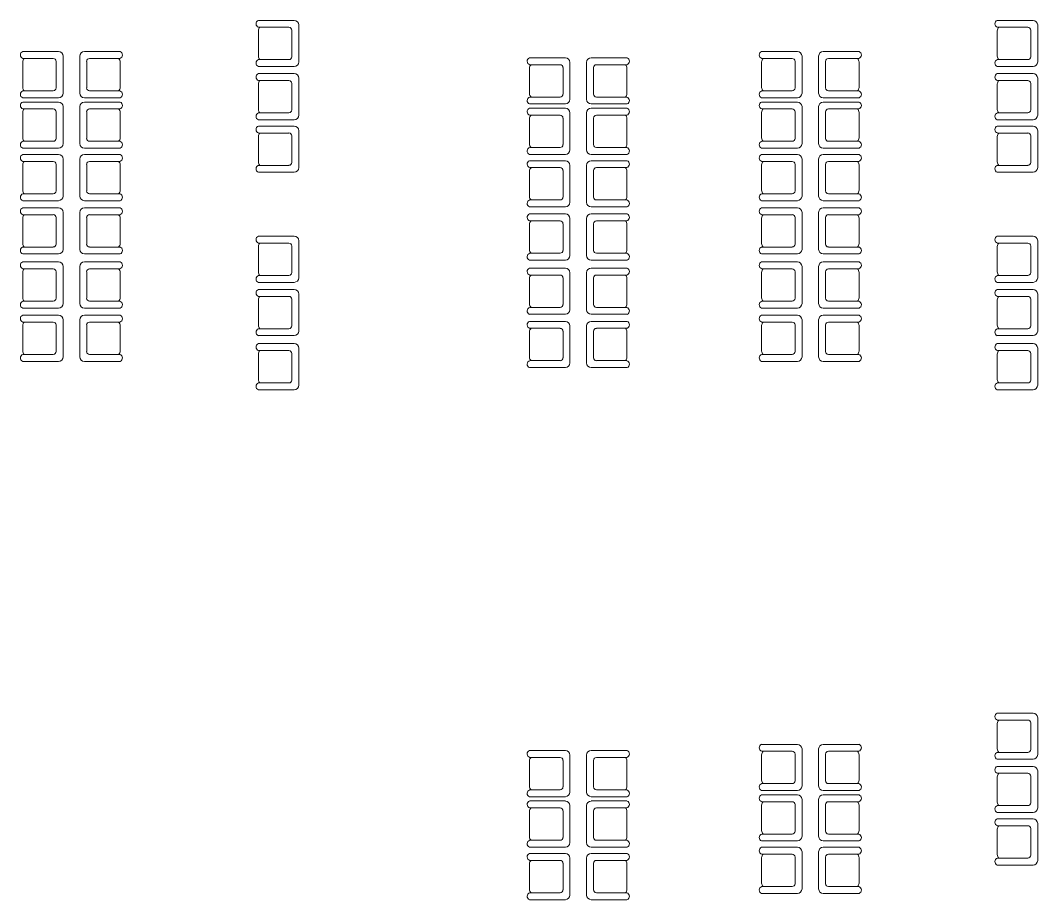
# Model space of a CAD drawing. Extents: x -15 to 148, y 313 to 399.
# Drawn here: x 108.3 to 121.52, y 363.27 to 374.69 of the extents above; entities that cross this region are included whole.
import ezdxf

# ---------------------------------------------------------------- set-up
doc = ezdxf.new("R2010")
doc.units = 0
doc.header["$LTSCALE"] = 0.15
doc.layers.add('0 sockets', color=252, linetype='Continuous')
doc.layers.add('FUR', color=252, linetype='Continuous', lineweight=9)

# ---------------------------------------------------------------- blocks, each defined once
blk = doc.blocks.new('ARCH')
at = {"layer": 'FUR'}
for p, q in [((111.393, 374.689), (111.858, 374.689)), ((111.395, 374.599), (111.79, 374.599)), ((111.918, 374.629), (111.918, 374.149)), ((120.993, 374.689), (121.458, 374.689)), ((120.995, 374.599), (121.39, 374.599)), ((121.518, 374.629), (121.518, 374.149)), ((111.393, 374.224), (111.393, 374.554)), ((111.828, 374.561), (111.828, 374.216)), ((120.993, 374.224), (120.993, 374.554)), ((121.428, 374.561), (121.428, 374.216)), ((108.796, 374.283), (108.331, 374.283)), ((108.728, 374.193), (108.333, 374.193)), ((108.856, 373.743), (108.856, 374.223)), ((109.072, 373.743), (109.072, 374.223)), ((109.132, 374.283), (109.597, 374.283)), ((109.199, 374.193), (109.595, 374.193)), ((115.381, 374.203), (114.916, 374.203)), ((115.717, 374.203), (116.182, 374.203)), ((118.396, 374.283), (117.931, 374.283)), ((118.328, 374.193), (117.933, 374.193)), ((118.456, 373.743), (118.456, 374.223)), ((118.672, 373.743), (118.672, 374.223)), ((118.732, 374.283), (119.197, 374.283)), ((118.799, 374.193), (119.195, 374.193)), ((108.331, 374.148), (108.331, 373.818)), ((108.766, 373.811), (108.766, 374.156)), ((109.162, 373.811), (109.162, 374.156)), ((109.597, 374.148), (109.597, 373.818)), ((111.858, 374.089), (111.393, 374.089)), ((111.79, 374.179), (111.395, 374.179)), ((114.916, 374.068), (114.916, 373.738)), ((115.313, 374.113), (114.918, 374.113)), ((115.351, 373.73), (115.351, 374.075)), ((115.441, 373.663), (115.441, 374.143)), ((115.657, 373.663), (115.657, 374.143)), ((115.747, 373.73), (115.747, 374.075)), ((115.785, 374.113), (116.18, 374.113)), ((116.182, 374.068), (116.182, 373.738)), ((117.931, 374.148), (117.931, 373.818)), ((118.366, 373.811), (118.366, 374.156)), ((118.762, 373.811), (118.762, 374.156)), ((119.197, 374.148), (119.197, 373.818)), ((121.458, 374.089), (120.993, 374.089)), ((121.39, 374.179), (120.995, 374.179)), ((111.393, 373.997), (111.858, 373.997)), ((111.918, 373.937), (111.918, 373.457)), ((120.993, 373.997), (121.458, 373.997)), ((121.518, 373.937), (121.518, 373.457)), ((111.393, 373.532), (111.393, 373.862)), ((111.395, 373.907), (111.79, 373.907)), ((111.828, 373.87), (111.828, 373.525)), ((120.993, 373.532), (120.993, 373.862)), ((120.995, 373.907), (121.39, 373.907)), ((121.428, 373.87), (121.428, 373.525)), ((108.331, 373.683), (108.796, 373.683)), ((108.333, 373.773), (108.728, 373.773)), ((109.597, 373.683), (109.132, 373.683)), ((109.595, 373.773), (109.199, 373.773)), ((114.918, 373.693), (115.313, 373.693)), ((116.18, 373.693), (115.785, 373.693)), ((117.931, 373.683), (118.396, 373.683)), ((117.933, 373.773), (118.328, 373.773)), ((119.197, 373.683), (118.732, 373.683)), ((119.195, 373.773), (118.799, 373.773)), ((108.796, 373.628), (108.331, 373.628)), ((108.728, 373.538), (108.333, 373.538)), ((108.856, 373.088), (108.856, 373.568)), ((109.072, 373.088), (109.072, 373.568)), ((109.132, 373.628), (109.597, 373.628)), ((109.199, 373.538), (109.595, 373.538)), ((114.916, 373.603), (115.381, 373.603)), ((115.381, 373.547), (114.916, 373.547)), ((116.182, 373.603), (115.717, 373.603)), ((115.717, 373.547), (116.182, 373.547)), ((118.396, 373.628), (117.931, 373.628)), ((118.328, 373.538), (117.933, 373.538)), ((118.456, 373.088), (118.456, 373.568)), ((118.672, 373.088), (118.672, 373.568)), ((118.732, 373.628), (119.197, 373.628)), ((118.799, 373.538), (119.195, 373.538)), ((108.331, 373.493), (108.331, 373.163)), ((108.766, 373.155), (108.766, 373.5)), ((109.162, 373.155), (109.162, 373.5)), ((109.597, 373.493), (109.597, 373.163)), ((111.858, 373.397), (111.393, 373.397)), ((111.79, 373.487), (111.395, 373.487)), ((114.916, 373.412), (114.916, 373.082)), ((115.313, 373.457), (114.918, 373.457)), ((115.351, 373.074), (115.351, 373.419)), ((115.441, 373.007), (115.441, 373.487)), ((115.657, 373.007), (115.657, 373.487)), ((115.747, 373.074), (115.747, 373.419)), ((115.785, 373.457), (116.18, 373.457)), ((116.182, 373.412), (116.182, 373.082)), ((117.931, 373.493), (117.931, 373.163)), ((118.366, 373.155), (118.366, 373.5)), ((118.762, 373.155), (118.762, 373.5)), ((119.197, 373.493), (119.197, 373.163)), ((121.458, 373.397), (120.993, 373.397)), ((121.39, 373.487), (120.995, 373.487)), ((111.393, 373.315), (111.858, 373.315)), ((120.993, 373.315), (121.458, 373.315)), ((111.393, 372.85), (111.393, 373.18)), ((111.395, 373.225), (111.79, 373.225)), ((111.828, 373.188), (111.828, 372.843)), ((111.918, 373.255), (111.918, 372.775)), ((120.993, 372.85), (120.993, 373.18)), ((120.995, 373.225), (121.39, 373.225)), ((121.428, 373.188), (121.428, 372.843)), ((121.518, 373.255), (121.518, 372.775)), ((108.331, 373.028), (108.796, 373.028)), ((108.333, 373.118), (108.728, 373.118)), ((109.597, 373.028), (109.132, 373.028)), ((109.595, 373.118), (109.199, 373.118)), ((114.918, 373.037), (115.313, 373.037)), ((116.18, 373.037), (115.785, 373.037)), ((117.931, 373.028), (118.396, 373.028)), ((117.933, 373.118), (118.328, 373.118)), ((119.197, 373.028), (118.732, 373.028)), ((119.195, 373.118), (118.799, 373.118)), ((108.796, 372.946), (108.331, 372.946)), ((108.856, 372.406), (108.856, 372.886)), ((109.072, 372.406), (109.072, 372.886)), ((109.132, 372.946), (109.597, 372.946)), ((114.916, 372.947), (115.381, 372.947)), ((116.182, 372.947), (115.717, 372.947)), ((118.396, 372.946), (117.931, 372.946)), ((118.456, 372.406), (118.456, 372.886)), ((118.672, 372.406), (118.672, 372.886)), ((118.732, 372.946), (119.197, 372.946)), ((108.331, 372.811), (108.331, 372.481)), ((108.728, 372.856), (108.333, 372.856)), ((108.766, 372.473), (108.766, 372.818)), ((109.162, 372.473), (109.162, 372.818)), ((109.199, 372.856), (109.595, 372.856)), ((109.597, 372.811), (109.597, 372.481)), ((111.79, 372.805), (111.395, 372.805)), ((115.381, 372.865), (114.916, 372.865)), ((115.313, 372.775), (114.918, 372.775)), ((115.351, 372.393), (115.351, 372.738)), ((115.441, 372.325), (115.441, 372.805)), ((115.657, 372.325), (115.657, 372.805)), ((115.717, 372.865), (116.182, 372.865)), ((115.747, 372.393), (115.747, 372.738)), ((115.785, 372.775), (116.18, 372.775)), ((117.931, 372.811), (117.931, 372.481)), ((118.328, 372.856), (117.933, 372.856)), ((118.366, 372.473), (118.366, 372.818)), ((118.762, 372.473), (118.762, 372.818)), ((118.799, 372.856), (119.195, 372.856)), ((119.197, 372.811), (119.197, 372.481)), ((121.39, 372.805), (120.995, 372.805)), ((111.858, 372.715), (111.393, 372.715)), ((114.916, 372.73), (114.916, 372.4)), ((116.182, 372.73), (116.182, 372.4)), ((121.458, 372.715), (120.993, 372.715)), ((108.331, 372.346), (108.796, 372.346)), ((108.333, 372.436), (108.728, 372.436)), ((109.597, 372.346), (109.132, 372.346)), ((109.595, 372.436), (109.199, 372.436)), ((114.918, 372.355), (115.313, 372.355)), ((116.18, 372.355), (115.785, 372.355)), ((117.931, 372.346), (118.396, 372.346)), ((117.933, 372.436), (118.328, 372.436)), ((119.197, 372.346), (118.732, 372.346)), ((119.195, 372.436), (118.799, 372.436)), ((108.796, 372.254), (108.331, 372.254)), ((109.132, 372.254), (109.597, 372.254)), ((114.916, 372.265), (115.381, 372.265)), ((116.182, 372.265), (115.717, 372.265)), ((118.396, 372.254), (117.931, 372.254)), ((118.732, 372.254), (119.197, 372.254)), ((108.331, 372.119), (108.331, 371.789)), ((108.728, 372.164), (108.333, 372.164)), ((108.766, 371.782), (108.766, 372.127)), ((108.856, 371.714), (108.856, 372.194)), ((109.072, 371.714), (109.072, 372.194)), ((109.162, 371.782), (109.162, 372.127)), ((109.199, 372.164), (109.595, 372.164)), ((109.597, 372.119), (109.597, 371.789)), ((115.381, 372.174), (114.916, 372.174)), ((115.313, 372.084), (114.918, 372.084)), ((115.441, 371.634), (115.441, 372.114)), ((115.657, 371.634), (115.657, 372.114)), ((115.717, 372.174), (116.182, 372.174)), ((115.785, 372.084), (116.18, 372.084)), ((117.931, 372.119), (117.931, 371.789)), ((118.328, 372.164), (117.933, 372.164)), ((118.366, 371.782), (118.366, 372.127)), ((118.456, 371.714), (118.456, 372.194)), ((118.672, 371.714), (118.672, 372.194)), ((118.762, 371.782), (118.762, 372.127)), ((118.799, 372.164), (119.195, 372.164)), ((119.197, 372.119), (119.197, 371.789)), ((114.916, 372.039), (114.916, 371.709)), ((115.351, 371.701), (115.351, 372.046)), ((115.747, 371.701), (115.747, 372.046)), ((116.182, 372.039), (116.182, 371.709)), ((111.393, 371.885), (111.858, 371.885)), ((111.918, 371.825), (111.918, 371.345)), ((120.993, 371.885), (121.458, 371.885)), ((121.518, 371.825), (121.518, 371.345)), ((108.333, 371.744), (108.728, 371.744)), ((109.595, 371.744), (109.199, 371.744)), ((111.393, 371.42), (111.393, 371.75)), ((111.395, 371.795), (111.79, 371.795)), ((111.828, 371.757), (111.828, 371.412)), ((117.933, 371.744), (118.328, 371.744)), ((119.195, 371.744), (118.799, 371.744)), ((120.993, 371.42), (120.993, 371.75)), ((120.995, 371.795), (121.39, 371.795)), ((121.428, 371.757), (121.428, 371.412)), ((108.331, 371.654), (108.796, 371.654)), ((108.796, 371.55), (108.331, 371.55)), ((109.597, 371.654), (109.132, 371.654)), ((109.132, 371.55), (109.597, 371.55)), ((114.916, 371.574), (115.381, 371.574)), ((114.918, 371.664), (115.313, 371.664)), ((116.182, 371.574), (115.717, 371.574)), ((116.18, 371.664), (115.785, 371.664)), ((117.931, 371.654), (118.396, 371.654)), ((118.396, 371.55), (117.931, 371.55)), ((119.197, 371.654), (118.732, 371.654)), ((118.732, 371.55), (119.197, 371.55)), ((108.331, 371.415), (108.331, 371.085)), ((108.728, 371.46), (108.333, 371.46)), ((108.766, 371.078), (108.766, 371.423)), ((108.856, 371.01), (108.856, 371.49)), ((109.072, 371.01), (109.072, 371.49)), ((109.162, 371.078), (109.162, 371.423)), ((109.199, 371.46), (109.595, 371.46)), ((109.597, 371.415), (109.597, 371.085)), ((115.381, 371.47), (114.916, 371.47)), ((115.717, 371.47), (116.182, 371.47)), ((117.931, 371.415), (117.931, 371.085)), ((118.328, 371.46), (117.933, 371.46)), ((118.366, 371.078), (118.366, 371.423)), ((118.456, 371.01), (118.456, 371.49)), ((118.672, 371.01), (118.672, 371.49)), ((118.762, 371.078), (118.762, 371.423)), ((118.799, 371.46), (119.195, 371.46)), ((119.197, 371.415), (119.197, 371.085)), ((111.858, 371.285), (111.393, 371.285)), ((111.79, 371.375), (111.395, 371.375)), ((114.916, 371.335), (114.916, 371.005)), ((115.313, 371.38), (114.918, 371.38)), ((115.351, 370.997), (115.351, 371.342)), ((115.441, 370.93), (115.441, 371.41)), ((115.657, 370.93), (115.657, 371.41)), ((115.747, 370.997), (115.747, 371.342)), ((115.785, 371.38), (116.18, 371.38)), ((116.182, 371.335), (116.182, 371.005)), ((121.458, 371.285), (120.993, 371.285)), ((121.39, 371.375), (120.995, 371.375)), ((111.393, 371.193), (111.858, 371.193)), ((120.993, 371.193), (121.458, 371.193)), ((108.333, 371.04), (108.728, 371.04)), ((109.595, 371.04), (109.199, 371.04)), ((111.393, 370.728), (111.393, 371.058)), ((111.395, 371.103), (111.79, 371.103)), ((111.828, 371.065), (111.828, 370.72)), ((111.918, 371.133), (111.918, 370.653)), ((117.933, 371.04), (118.328, 371.04)), ((119.195, 371.04), (118.799, 371.04)), ((120.993, 370.728), (120.993, 371.058)), ((120.995, 371.103), (121.39, 371.103)), ((121.428, 371.065), (121.428, 370.72)), ((121.518, 371.133), (121.518, 370.653)), ((108.331, 370.95), (108.796, 370.95)), ((109.597, 370.95), (109.132, 370.95)), ((114.918, 370.96), (115.313, 370.96)), ((116.18, 370.96), (115.785, 370.96)), ((117.931, 370.95), (118.396, 370.95)), ((119.197, 370.95), (118.732, 370.95)), ((108.796, 370.858), (108.331, 370.858)), ((108.728, 370.768), (108.333, 370.768)), ((108.856, 370.318), (108.856, 370.798)), ((109.072, 370.318), (109.072, 370.798)), ((109.132, 370.858), (109.597, 370.858)), ((109.199, 370.768), (109.595, 370.768)), ((114.916, 370.87), (115.381, 370.87)), ((115.381, 370.778), (114.916, 370.778)), ((116.182, 370.87), (115.717, 370.87)), ((115.717, 370.778), (116.182, 370.778)), ((118.396, 370.858), (117.931, 370.858)), ((118.328, 370.768), (117.933, 370.768)), ((118.456, 370.318), (118.456, 370.798)), ((118.672, 370.318), (118.672, 370.798)), ((118.732, 370.858), (119.197, 370.858)), ((118.799, 370.768), (119.195, 370.768)), ((108.331, 370.723), (108.331, 370.393)), ((108.766, 370.386), (108.766, 370.731)), ((109.162, 370.386), (109.162, 370.731)), ((109.597, 370.723), (109.597, 370.393)), ((111.79, 370.683), (111.395, 370.683)), ((114.916, 370.643), (114.916, 370.313)), ((115.313, 370.688), (114.918, 370.688)), ((115.351, 370.305), (115.351, 370.65)), ((115.441, 370.238), (115.441, 370.718)), ((115.657, 370.238), (115.657, 370.718)), ((115.747, 370.305), (115.747, 370.65)), ((115.785, 370.688), (116.18, 370.688)), ((116.182, 370.643), (116.182, 370.313)), ((117.931, 370.723), (117.931, 370.393)), ((118.366, 370.386), (118.366, 370.731)), ((118.762, 370.386), (118.762, 370.731)), ((119.197, 370.723), (119.197, 370.393)), ((121.39, 370.683), (120.995, 370.683)), ((111.858, 370.593), (111.393, 370.593)), ((121.458, 370.593), (120.993, 370.593)), ((111.393, 370.489), (111.858, 370.489)), ((111.395, 370.399), (111.79, 370.399)), ((111.828, 370.361), (111.828, 370.016)), ((111.918, 370.429), (111.918, 369.949)), ((120.993, 370.489), (121.458, 370.489)), ((120.995, 370.399), (121.39, 370.399)), ((121.428, 370.361), (121.428, 370.016)), ((121.518, 370.429), (121.518, 369.949)), ((108.331, 370.258), (108.796, 370.258)), ((108.333, 370.348), (108.728, 370.348)), ((109.597, 370.258), (109.132, 370.258)), ((109.595, 370.348), (109.199, 370.348)), ((111.393, 370.024), (111.393, 370.354)), ((114.918, 370.268), (115.313, 370.268)), ((116.18, 370.268), (115.785, 370.268)), ((117.931, 370.258), (118.396, 370.258)), ((117.933, 370.348), (118.328, 370.348)), ((119.197, 370.258), (118.732, 370.258)), ((119.195, 370.348), (118.799, 370.348)), ((120.993, 370.024), (120.993, 370.354)), ((114.916, 370.178), (115.381, 370.178)), ((116.182, 370.178), (115.717, 370.178)), ((111.79, 369.979), (111.395, 369.979)), ((121.39, 369.979), (120.995, 369.979)), ((111.858, 369.889), (111.393, 369.889)), ((121.458, 369.889), (120.993, 369.889)), ((120.993, 365.689), (121.458, 365.689)), ((120.995, 365.599), (121.39, 365.599)), ((121.518, 365.629), (121.518, 365.149)), ((120.993, 365.224), (120.993, 365.554)), ((121.428, 365.561), (121.428, 365.216)), ((115.381, 365.203), (114.916, 365.203)), ((115.717, 365.203), (116.182, 365.203)), ((118.396, 365.283), (117.931, 365.283)), ((118.456, 364.743), (118.456, 365.223)), ((118.672, 364.743), (118.672, 365.223)), ((118.732, 365.283), (119.197, 365.283)), ((115.313, 365.113), (114.918, 365.113)), ((115.351, 364.73), (115.351, 365.075)), ((115.441, 364.663), (115.441, 365.143)), ((115.657, 364.663), (115.657, 365.143)), ((115.747, 364.73), (115.747, 365.075)), ((115.785, 365.113), (116.18, 365.113)), ((117.931, 365.148), (117.931, 364.818)), ((118.328, 365.193), (117.933, 365.193)), ((118.366, 364.811), (118.366, 365.156)), ((118.762, 364.811), (118.762, 365.156)), ((118.799, 365.193), (119.195, 365.193)), ((119.197, 365.148), (119.197, 364.818)), ((121.458, 365.089), (120.993, 365.089)), ((121.39, 365.179), (120.995, 365.179)), ((114.916, 365.068), (114.916, 364.738)), ((116.182, 365.068), (116.182, 364.738)), ((120.993, 364.997), (121.458, 364.997)), ((120.993, 364.532), (120.993, 364.862)), ((120.995, 364.907), (121.39, 364.907)), ((121.428, 364.87), (121.428, 364.525)), ((121.518, 364.937), (121.518, 364.457)), ((114.918, 364.693), (115.313, 364.693)), ((116.18, 364.693), (115.785, 364.693)), ((117.931, 364.683), (118.396, 364.683)), ((117.933, 364.773), (118.328, 364.773)), ((119.197, 364.683), (118.732, 364.683)), ((119.195, 364.773), (118.799, 364.773)), ((114.916, 364.603), (115.381, 364.603)), ((115.381, 364.547), (114.916, 364.547)), ((116.182, 364.603), (115.717, 364.603)), ((115.717, 364.547), (116.182, 364.547)), ((118.396, 364.628), (117.931, 364.628)), ((118.456, 364.088), (118.456, 364.568)), ((118.672, 364.088), (118.672, 364.568)), ((118.732, 364.628), (119.197, 364.628)), ((114.916, 364.412), (114.916, 364.082)), ((115.313, 364.457), (114.918, 364.457)), ((115.351, 364.074), (115.351, 364.419)), ((115.441, 364.007), (115.441, 364.487)), ((115.657, 364.007), (115.657, 364.487)), ((115.747, 364.074), (115.747, 364.419)), ((115.785, 364.457), (116.18, 364.457)), ((116.182, 364.412), (116.182, 364.082)), ((117.931, 364.493), (117.931, 364.163)), ((118.328, 364.538), (117.933, 364.538)), ((118.366, 364.155), (118.366, 364.5)), ((118.762, 364.155), (118.762, 364.5)), ((118.799, 364.538), (119.195, 364.538)), ((119.197, 364.493), (119.197, 364.163)), ((121.39, 364.487), (120.995, 364.487)), ((121.458, 364.397), (120.993, 364.397)), ((120.993, 364.315), (121.458, 364.315)), ((120.993, 363.85), (120.993, 364.18)), ((120.995, 364.225), (121.39, 364.225)), ((121.428, 364.188), (121.428, 363.843)), ((121.518, 364.255), (121.518, 363.775)), ((114.918, 364.037), (115.313, 364.037)), ((116.18, 364.037), (115.785, 364.037)), ((117.931, 364.028), (118.396, 364.028)), ((117.933, 364.118), (118.328, 364.118)), ((119.197, 364.028), (118.732, 364.028)), ((119.195, 364.118), (118.799, 364.118)), ((114.916, 363.947), (115.381, 363.947)), ((116.182, 363.947), (115.717, 363.947)), ((118.396, 363.946), (117.931, 363.946)), ((118.456, 363.406), (118.456, 363.886)), ((118.672, 363.406), (118.672, 363.886)), ((118.732, 363.946), (119.197, 363.946)), ((115.381, 363.865), (114.916, 363.865)), ((115.313, 363.775), (114.918, 363.775)), ((115.441, 363.325), (115.441, 363.805)), ((115.657, 363.325), (115.657, 363.805)), ((115.717, 363.865), (116.182, 363.865)), ((115.785, 363.775), (116.18, 363.775)), ((117.931, 363.811), (117.931, 363.481)), ((118.328, 363.856), (117.933, 363.856)), ((118.366, 363.473), (118.366, 363.818)), ((118.762, 363.473), (118.762, 363.818)), ((118.799, 363.856), (119.195, 363.856)), ((119.197, 363.811), (119.197, 363.481)), ((121.39, 363.805), (120.995, 363.805)), ((114.916, 363.73), (114.916, 363.4)), ((115.351, 363.393), (115.351, 363.738)), ((115.747, 363.393), (115.747, 363.738)), ((116.182, 363.73), (116.182, 363.4)), ((121.458, 363.715), (120.993, 363.715)), ((114.918, 363.355), (115.313, 363.355)), ((116.18, 363.355), (115.785, 363.355)), ((117.933, 363.436), (118.328, 363.436)), ((119.195, 363.436), (118.799, 363.436)), ((114.916, 363.265), (115.381, 363.265)), ((116.182, 363.265), (115.717, 363.265)), ((117.931, 363.346), (118.396, 363.346)), ((119.197, 363.346), (118.732, 363.346))]:
    blk.add_line(p, q, dxfattribs=at)
at = {"layer": 'FUR', "extrusion": (0, 0, -1)}
for centre, major_axis, start_param, end_param in [((111.41, 374.644), (-0.0339, 0.0339), 4.256093, 6.69338), ((111.453, 374.554), (-0.0424, 0.0424), -0.785398, 0.062664), ((111.79, 374.561), (-0.0265, 0.0265), 0.785398, 2.356194), ((111.858, 374.629), (-0.0424, 0.0424), 0.785398, 2.356194), ((121.01, 374.644), (-0.0339, 0.0339), 4.256093, 6.69338), ((121.053, 374.554), (-0.0424, 0.0424), -0.785398, 0.062664), ((121.39, 374.561), (-0.0265, 0.0265), 0.785398, 2.356194), ((121.458, 374.629), (-0.0424, 0.0424), 0.785398, 2.356194), ((109.132, 374.223), (-0.0424, -0.0424), 0.785398, 2.356194), ((109.199, 374.156), (-0.0265, 0.0265), -0.785398, 0.785398), ((109.537, 374.148), (-0.0424, -0.0424), 3.078929, 3.926991), ((109.579, 374.239), (-0.0339, -0.0339), 2.731397, 5.168685), ((111.453, 374.224), (-0.0424, -0.0424), 6.220521, 7.068583), ((111.79, 374.216), (-0.0265, 0.0265), 2.356194, 3.926991), ((115.717, 374.143), (-0.0424, -0.0424), 0.785398, 2.356194), ((116.165, 374.158), (-0.0339, -0.0339), 2.731397, 5.168685), ((118.732, 374.223), (-0.0424, -0.0424), 0.785398, 2.356194), ((118.799, 374.156), (-0.0265, 0.0265), -0.785398, 0.785398), ((119.137, 374.148), (-0.0424, -0.0424), 3.078929, 3.926991), ((119.179, 374.239), (-0.0339, -0.0339), 2.731397, 5.168685), ((121.053, 374.224), (-0.0424, -0.0424), 6.220521, 7.068583), ((121.39, 374.216), (-0.0265, 0.0265), 2.356194, 3.926991), ((111.41, 374.134), (-0.0339, -0.0339), 5.87299, 8.310278), ((111.858, 374.149), (-0.0424, -0.0424), 3.926991, 5.497787), ((115.785, 374.075), (-0.0265, 0.0265), -0.785398, 0.785398), ((116.122, 374.068), (-0.0424, -0.0424), 3.078929, 3.926991), ((121.01, 374.134), (-0.0339, -0.0339), 5.87299, 8.310278), ((121.458, 374.149), (-0.0424, -0.0424), 3.926991, 5.497787), ((111.41, 373.952), (-0.0339, 0.0339), 4.256093, 6.69338), ((111.858, 373.937), (-0.0424, 0.0424), 0.785398, 2.356194), ((121.01, 373.952), (-0.0339, 0.0339), 4.256093, 6.69338), ((121.458, 373.937), (-0.0424, 0.0424), 0.785398, 2.356194), ((109.199, 373.811), (-0.0265, 0.0265), 3.926991, 5.497787), ((109.537, 373.818), (-0.0424, 0.0424), 2.356194, 3.204257), ((111.453, 373.862), (-0.0424, 0.0424), -0.785398, 0.062664), ((111.79, 373.87), (-0.0265, 0.0265), 0.785398, 2.356194), ((118.799, 373.811), (-0.0265, 0.0265), 3.926991, 5.497787), ((119.137, 373.818), (-0.0424, 0.0424), 2.356194, 3.204257), ((121.053, 373.862), (-0.0424, 0.0424), -0.785398, 0.062664), ((121.39, 373.87), (-0.0265, 0.0265), 0.785398, 2.356194), ((109.132, 373.743), (-0.0424, 0.0424), 3.926991, 5.497787), ((109.579, 373.728), (-0.0339, 0.0339), 1.1145, 3.551788), ((115.717, 373.663), (-0.0424, 0.0424), 3.926991, 5.497787), ((115.785, 373.73), (-0.0265, 0.0265), 3.926991, 5.497787), ((116.122, 373.738), (-0.0424, 0.0424), 2.356194, 3.204257), ((116.165, 373.647), (-0.0339, 0.0339), 1.1145, 3.551788), ((118.732, 373.743), (-0.0424, 0.0424), 3.926991, 5.497787), ((119.179, 373.728), (-0.0339, 0.0339), 1.1145, 3.551788), ((109.132, 373.568), (-0.0424, -0.0424), 0.785398, 2.356194), ((109.199, 373.5), (-0.0265, 0.0265), -0.785398, 0.785398), ((109.537, 373.493), (-0.0424, -0.0424), 3.078929, 3.926991), ((109.579, 373.583), (-0.0339, -0.0339), 2.731397, 5.168685), ((111.453, 373.532), (-0.0424, -0.0424), 6.220521, 7.068583), ((115.717, 373.487), (-0.0424, -0.0424), 0.785398, 2.356194), ((116.165, 373.502), (-0.0339, -0.0339), 2.731397, 5.168685), ((118.732, 373.568), (-0.0424, -0.0424), 0.785398, 2.356194), ((118.799, 373.5), (-0.0265, 0.0265), -0.785398, 0.785398), ((119.137, 373.493), (-0.0424, -0.0424), 3.078929, 3.926991), ((119.179, 373.583), (-0.0339, -0.0339), 2.731397, 5.168685), ((121.053, 373.532), (-0.0424, -0.0424), 6.220521, 7.068583), ((111.41, 373.442), (-0.0339, -0.0339), 5.87299, 8.310278), ((111.79, 373.525), (-0.0265, 0.0265), 2.356194, 3.926991), ((111.858, 373.457), (-0.0424, -0.0424), 3.926991, 5.497787), ((115.785, 373.419), (-0.0265, 0.0265), -0.785398, 0.785398), ((116.122, 373.412), (-0.0424, -0.0424), 3.078929, 3.926991), ((121.01, 373.442), (-0.0339, -0.0339), 5.87299, 8.310278), ((121.39, 373.525), (-0.0265, 0.0265), 2.356194, 3.926991), ((121.458, 373.457), (-0.0424, -0.0424), 3.926991, 5.497787), ((111.41, 373.271), (-0.0339, 0.0339), 4.256093, 6.69338), ((111.858, 373.255), (-0.0424, 0.0424), 0.785398, 2.356194), ((121.01, 373.271), (-0.0339, 0.0339), 4.256093, 6.69338), ((121.458, 373.255), (-0.0424, 0.0424), 0.785398, 2.356194), ((109.199, 373.155), (-0.0265, 0.0265), 3.926991, 5.497787), ((109.537, 373.163), (-0.0424, 0.0424), 2.356194, 3.204257), ((111.453, 373.18), (-0.0424, 0.0424), -0.785398, 0.062664), ((111.79, 373.188), (-0.0265, 0.0265), 0.785398, 2.356194), ((118.799, 373.155), (-0.0265, 0.0265), 3.926991, 5.497787), ((119.137, 373.163), (-0.0424, 0.0424), 2.356194, 3.204257), ((121.053, 373.18), (-0.0424, 0.0424), -0.785398, 0.062664), ((121.39, 373.188), (-0.0265, 0.0265), 0.785398, 2.356194), ((109.132, 373.088), (-0.0424, 0.0424), 3.926991, 5.497787), ((109.579, 373.072), (-0.0339, 0.0339), 1.1145, 3.551788), ((115.717, 373.007), (-0.0424, 0.0424), 3.926991, 5.497787), ((115.785, 373.074), (-0.0265, 0.0265), 3.926991, 5.497787), ((116.122, 373.082), (-0.0424, 0.0424), 2.356194, 3.204257), ((116.165, 372.992), (-0.0339, 0.0339), 1.1145, 3.551788), ((118.732, 373.088), (-0.0424, 0.0424), 3.926991, 5.497787), ((119.179, 373.072), (-0.0339, 0.0339), 1.1145, 3.551788), ((109.132, 372.886), (-0.0424, -0.0424), 0.785398, 2.356194), ((109.579, 372.901), (-0.0339, -0.0339), 2.731397, 5.168685), ((118.732, 372.886), (-0.0424, -0.0424), 0.785398, 2.356194), ((119.179, 372.901), (-0.0339, -0.0339), 2.731397, 5.168685), ((109.199, 372.818), (-0.0265, 0.0265), -0.785398, 0.785398), ((109.537, 372.811), (-0.0424, -0.0424), 3.078929, 3.926991), ((111.41, 372.76), (-0.0339, -0.0339), 5.87299, 8.310278), ((111.453, 372.85), (-0.0424, -0.0424), 6.220521, 7.068583), ((111.79, 372.843), (-0.0265, 0.0265), 2.356194, 3.926991), ((111.858, 372.775), (-0.0424, -0.0424), 3.926991, 5.497787), ((115.717, 372.805), (-0.0424, -0.0424), 0.785398, 2.356194), ((115.785, 372.738), (-0.0265, 0.0265), -0.785398, 0.785398), ((116.122, 372.73), (-0.0424, -0.0424), 3.078929, 3.926991), ((116.165, 372.821), (-0.0339, -0.0339), 2.731397, 5.168685), ((118.799, 372.818), (-0.0265, 0.0265), -0.785398, 0.785398), ((119.137, 372.811), (-0.0424, -0.0424), 3.078929, 3.926991), ((121.01, 372.76), (-0.0339, -0.0339), 5.87299, 8.310278), ((121.053, 372.85), (-0.0424, -0.0424), 6.220521, 7.068583), ((121.39, 372.843), (-0.0265, 0.0265), 2.356194, 3.926991), ((121.458, 372.775), (-0.0424, -0.0424), 3.926991, 5.497787), ((109.199, 372.473), (-0.0265, 0.0265), 3.926991, 5.497787), ((109.537, 372.481), (-0.0424, 0.0424), 2.356194, 3.204257), ((118.799, 372.473), (-0.0265, 0.0265), 3.926991, 5.497787), ((119.137, 372.481), (-0.0424, 0.0424), 2.356194, 3.204257), ((109.132, 372.406), (-0.0424, 0.0424), 3.926991, 5.497787), ((109.579, 372.391), (-0.0339, 0.0339), 1.1145, 3.551788), ((115.785, 372.393), (-0.0265, 0.0265), 3.926991, 5.497787), ((116.122, 372.4), (-0.0424, 0.0424), 2.356194, 3.204257), ((116.165, 372.31), (-0.0339, 0.0339), 1.1145, 3.551788), ((118.732, 372.406), (-0.0424, 0.0424), 3.926991, 5.497787), ((119.179, 372.391), (-0.0339, 0.0339), 1.1145, 3.551788), ((109.132, 372.194), (-0.0424, -0.0424), 0.785398, 2.356194), ((109.579, 372.209), (-0.0339, -0.0339), 2.731397, 5.168685), ((115.717, 372.325), (-0.0424, 0.0424), 3.926991, 5.497787), ((118.732, 372.194), (-0.0424, -0.0424), 0.785398, 2.356194), ((119.179, 372.209), (-0.0339, -0.0339), 2.731397, 5.168685), ((109.199, 372.127), (-0.0265, 0.0265), -0.785398, 0.785398), ((109.537, 372.119), (-0.0424, -0.0424), 3.078929, 3.926991), ((115.717, 372.114), (-0.0424, -0.0424), 0.785398, 2.356194), ((115.785, 372.046), (-0.0265, 0.0265), -0.785398, 0.785398), ((116.122, 372.039), (-0.0424, -0.0424), 3.078929, 3.926991), ((116.165, 372.129), (-0.0339, -0.0339), 2.731397, 5.168685), ((118.799, 372.127), (-0.0265, 0.0265), -0.785398, 0.785398), ((119.137, 372.119), (-0.0424, -0.0424), 3.078929, 3.926991), ((111.41, 371.84), (-0.0339, 0.0339), 4.256093, 6.69338), ((111.858, 371.825), (-0.0424, 0.0424), 0.785398, 2.356194), ((121.01, 371.84), (-0.0339, 0.0339), 4.256093, 6.69338), ((121.458, 371.825), (-0.0424, 0.0424), 0.785398, 2.356194), ((109.132, 371.714), (-0.0424, 0.0424), 3.926991, 5.497787), ((109.199, 371.782), (-0.0265, 0.0265), 3.926991, 5.497787), ((109.537, 371.789), (-0.0424, 0.0424), 2.356194, 3.204257), ((109.579, 371.699), (-0.0339, 0.0339), 1.1145, 3.551788), ((111.453, 371.75), (-0.0424, 0.0424), -0.785398, 0.062664), ((111.79, 371.757), (-0.0265, 0.0265), 0.785398, 2.356194), ((115.785, 371.701), (-0.0265, 0.0265), 3.926991, 5.497787), ((116.122, 371.709), (-0.0424, 0.0424), 2.356194, 3.204257), ((118.732, 371.714), (-0.0424, 0.0424), 3.926991, 5.497787), ((118.799, 371.782), (-0.0265, 0.0265), 3.926991, 5.497787), ((119.137, 371.789), (-0.0424, 0.0424), 2.356194, 3.204257), ((119.179, 371.699), (-0.0339, 0.0339), 1.1145, 3.551788), ((121.053, 371.75), (-0.0424, 0.0424), -0.785398, 0.062664), ((121.39, 371.757), (-0.0265, 0.0265), 0.785398, 2.356194), ((109.132, 371.49), (-0.0424, -0.0424), 0.785398, 2.356194), ((109.579, 371.506), (-0.0339, -0.0339), 2.731397, 5.168685), ((115.717, 371.634), (-0.0424, 0.0424), 3.926991, 5.497787), ((116.165, 371.618), (-0.0339, 0.0339), 1.1145, 3.551788), ((118.732, 371.49), (-0.0424, -0.0424), 0.785398, 2.356194), ((119.179, 371.506), (-0.0339, -0.0339), 2.731397, 5.168685), ((109.199, 371.423), (-0.0265, 0.0265), -0.785398, 0.785398), ((109.537, 371.415), (-0.0424, -0.0424), 3.078929, 3.926991), ((111.453, 371.42), (-0.0424, -0.0424), 6.220521, 7.068583), ((115.717, 371.41), (-0.0424, -0.0424), 0.785398, 2.356194), ((116.165, 371.425), (-0.0339, -0.0339), 2.731397, 5.168685), ((118.799, 371.423), (-0.0265, 0.0265), -0.785398, 0.785398), ((119.137, 371.415), (-0.0424, -0.0424), 3.078929, 3.926991), ((121.053, 371.42), (-0.0424, -0.0424), 6.220521, 7.068583), ((111.41, 371.329), (-0.0339, -0.0339), 5.87299, 8.310278), ((111.79, 371.412), (-0.0265, 0.0265), 2.356194, 3.926991), ((111.858, 371.345), (-0.0424, -0.0424), 3.926991, 5.497787), ((115.785, 371.342), (-0.0265, 0.0265), -0.785398, 0.785398), ((116.122, 371.335), (-0.0424, -0.0424), 3.078929, 3.926991), ((121.01, 371.329), (-0.0339, -0.0339), 5.87299, 8.310278), ((121.39, 371.412), (-0.0265, 0.0265), 2.356194, 3.926991), ((121.458, 371.345), (-0.0424, -0.0424), 3.926991, 5.497787), ((111.41, 371.148), (-0.0339, 0.0339), 4.256093, 6.69338), ((111.858, 371.133), (-0.0424, 0.0424), 0.785398, 2.356194), ((121.01, 371.148), (-0.0339, 0.0339), 4.256093, 6.69338), ((121.458, 371.133), (-0.0424, 0.0424), 0.785398, 2.356194), ((109.199, 371.078), (-0.0265, 0.0265), 3.926991, 5.497787), ((109.537, 371.085), (-0.0424, 0.0424), 2.356194, 3.204257), ((109.579, 370.995), (-0.0339, 0.0339), 1.1145, 3.551788), ((111.453, 371.058), (-0.0424, 0.0424), -0.785398, 0.062664), ((111.79, 371.065), (-0.0265, 0.0265), 0.785398, 2.356194), ((118.799, 371.078), (-0.0265, 0.0265), 3.926991, 5.497787), ((119.137, 371.085), (-0.0424, 0.0424), 2.356194, 3.204257), ((119.179, 370.995), (-0.0339, 0.0339), 1.1145, 3.551788), ((121.053, 371.058), (-0.0424, 0.0424), -0.785398, 0.062664), ((121.39, 371.065), (-0.0265, 0.0265), 0.785398, 2.356194), ((109.132, 371.01), (-0.0424, 0.0424), 3.926991, 5.497787), ((115.717, 370.93), (-0.0424, 0.0424), 3.926991, 5.497787), ((115.785, 370.997), (-0.0265, 0.0265), 3.926991, 5.497787), ((116.122, 371.005), (-0.0424, 0.0424), 2.356194, 3.204257), ((116.165, 370.914), (-0.0339, 0.0339), 1.1145, 3.551788), ((118.732, 371.01), (-0.0424, 0.0424), 3.926991, 5.497787), ((109.132, 370.798), (-0.0424, -0.0424), 0.785398, 2.356194), ((109.199, 370.731), (-0.0265, 0.0265), -0.785398, 0.785398), ((109.537, 370.723), (-0.0424, -0.0424), 3.078929, 3.926991), ((109.579, 370.814), (-0.0339, -0.0339), 2.731397, 5.168685), ((115.717, 370.718), (-0.0424, -0.0424), 0.785398, 2.356194), ((116.165, 370.733), (-0.0339, -0.0339), 2.731397, 5.168685), ((118.732, 370.798), (-0.0424, -0.0424), 0.785398, 2.356194), ((118.799, 370.731), (-0.0265, 0.0265), -0.785398, 0.785398), ((119.137, 370.723), (-0.0424, -0.0424), 3.078929, 3.926991), ((119.179, 370.814), (-0.0339, -0.0339), 2.731397, 5.168685), ((111.41, 370.637), (-0.0339, -0.0339), 5.87299, 8.310278), ((111.453, 370.728), (-0.0424, -0.0424), 6.220521, 7.068583), ((111.79, 370.72), (-0.0265, 0.0265), 2.356194, 3.926991), ((111.858, 370.653), (-0.0424, -0.0424), 3.926991, 5.497787), ((115.785, 370.65), (-0.0265, 0.0265), -0.785398, 0.785398), ((116.122, 370.643), (-0.0424, -0.0424), 3.078929, 3.926991), ((121.01, 370.637), (-0.0339, -0.0339), 5.87299, 8.310278), ((121.053, 370.728), (-0.0424, -0.0424), 6.220521, 7.068583), ((121.39, 370.72), (-0.0265, 0.0265), 2.356194, 3.926991), ((121.458, 370.653), (-0.0424, -0.0424), 3.926991, 5.497787), ((109.199, 370.386), (-0.0265, 0.0265), 3.926991, 5.497787), ((109.537, 370.393), (-0.0424, 0.0424), 2.356194, 3.204257), ((111.41, 370.444), (-0.0339, 0.0339), 4.256093, 6.69338), ((111.453, 370.354), (-0.0424, 0.0424), -0.785398, 0.062664), ((111.79, 370.361), (-0.0265, 0.0265), 0.785398, 2.356194), ((111.858, 370.429), (-0.0424, 0.0424), 0.785398, 2.356194), ((118.799, 370.386), (-0.0265, 0.0265), 3.926991, 5.497787), ((119.137, 370.393), (-0.0424, 0.0424), 2.356194, 3.204257), ((121.01, 370.444), (-0.0339, 0.0339), 4.256093, 6.69338), ((121.053, 370.354), (-0.0424, 0.0424), -0.785398, 0.062664), ((121.39, 370.361), (-0.0265, 0.0265), 0.785398, 2.356194), ((121.458, 370.429), (-0.0424, 0.0424), 0.785398, 2.356194), ((109.132, 370.318), (-0.0424, 0.0424), 3.926991, 5.497787), ((109.579, 370.303), (-0.0339, 0.0339), 1.1145, 3.551788), ((115.717, 370.238), (-0.0424, 0.0424), 3.926991, 5.497787), ((115.785, 370.305), (-0.0265, 0.0265), 3.926991, 5.497787), ((116.122, 370.313), (-0.0424, 0.0424), 2.356194, 3.204257), ((116.165, 370.222), (-0.0339, 0.0339), 1.1145, 3.551788), ((118.732, 370.318), (-0.0424, 0.0424), 3.926991, 5.497787), ((119.179, 370.303), (-0.0339, 0.0339), 1.1145, 3.551788), ((111.41, 369.934), (-0.0339, -0.0339), 5.87299, 8.310278), ((111.453, 370.024), (-0.0424, -0.0424), 6.220521, 7.068583), ((111.79, 370.016), (-0.0265, 0.0265), 2.356194, 3.926991), ((121.01, 369.934), (-0.0339, -0.0339), 5.87299, 8.310278), ((121.053, 370.024), (-0.0424, -0.0424), 6.220521, 7.068583), ((121.39, 370.016), (-0.0265, 0.0265), 2.356194, 3.926991), ((111.858, 369.949), (-0.0424, -0.0424), 3.926991, 5.497787), ((121.458, 369.949), (-0.0424, -0.0424), 3.926991, 5.497787), ((121.01, 365.644), (-0.0339, 0.0339), 4.256093, 6.69338), ((121.053, 365.554), (-0.0424, 0.0424), -0.785398, 0.062664), ((121.39, 365.561), (-0.0265, 0.0265), 0.785398, 2.356194), ((121.458, 365.629), (-0.0424, 0.0424), 0.785398, 2.356194), ((115.717, 365.143), (-0.0424, -0.0424), 0.785398, 2.356194), ((116.165, 365.158), (-0.0339, -0.0339), 2.731397, 5.168685), ((118.732, 365.223), (-0.0424, -0.0424), 0.785398, 2.356194), ((119.179, 365.239), (-0.0339, -0.0339), 2.731397, 5.168685), ((121.053, 365.224), (-0.0424, -0.0424), 6.220521, 7.068583), ((121.39, 365.216), (-0.0265, 0.0265), 2.356194, 3.926991), ((115.785, 365.075), (-0.0265, 0.0265), -0.785398, 0.785398), ((116.122, 365.068), (-0.0424, -0.0424), 3.078929, 3.926991), ((118.799, 365.156), (-0.0265, 0.0265), -0.785398, 0.785398), ((119.137, 365.148), (-0.0424, -0.0424), 3.078929, 3.926991), ((121.01, 365.134), (-0.0339, -0.0339), 5.87299, 8.310278), ((121.458, 365.149), (-0.0424, -0.0424), 3.926991, 5.497787), ((121.01, 364.952), (-0.0339, 0.0339), 4.256093, 6.69338), ((121.458, 364.937), (-0.0424, 0.0424), 0.785398, 2.356194), ((118.799, 364.811), (-0.0265, 0.0265), 3.926991, 5.497787), ((119.137, 364.818), (-0.0424, 0.0424), 2.356194, 3.204257), ((121.053, 364.862), (-0.0424, 0.0424), -0.785398, 0.062664), ((121.39, 364.87), (-0.0265, 0.0265), 0.785398, 2.356194), ((115.785, 364.73), (-0.0265, 0.0265), 3.926991, 5.497787), ((116.122, 364.738), (-0.0424, 0.0424), 2.356194, 3.204257), ((116.165, 364.647), (-0.0339, 0.0339), 1.1145, 3.551788), ((118.732, 364.743), (-0.0424, 0.0424), 3.926991, 5.497787), ((119.179, 364.728), (-0.0339, 0.0339), 1.1145, 3.551788), ((115.717, 364.663), (-0.0424, 0.0424), 3.926991, 5.497787), ((115.717, 364.487), (-0.0424, -0.0424), 0.785398, 2.356194), ((116.165, 364.502), (-0.0339, -0.0339), 2.731397, 5.168685), ((118.732, 364.568), (-0.0424, -0.0424), 0.785398, 2.356194), ((119.179, 364.583), (-0.0339, -0.0339), 2.731397, 5.168685), ((115.785, 364.419), (-0.0265, 0.0265), -0.785398, 0.785398), ((116.122, 364.412), (-0.0424, -0.0424), 3.078929, 3.926991), ((118.799, 364.5), (-0.0265, 0.0265), -0.785398, 0.785398), ((119.137, 364.493), (-0.0424, -0.0424), 3.078929, 3.926991), ((121.01, 364.442), (-0.0339, -0.0339), 5.87299, 8.310278), ((121.053, 364.532), (-0.0424, -0.0424), 6.220521, 7.068583), ((121.39, 364.525), (-0.0265, 0.0265), 2.356194, 3.926991), ((121.458, 364.457), (-0.0424, -0.0424), 3.926991, 5.497787), ((121.01, 364.271), (-0.0339, 0.0339), 4.256093, 6.69338), ((121.458, 364.255), (-0.0424, 0.0424), 0.785398, 2.356194), ((118.799, 364.155), (-0.0265, 0.0265), 3.926991, 5.497787), ((119.137, 364.163), (-0.0424, 0.0424), 2.356194, 3.204257), ((121.053, 364.18), (-0.0424, 0.0424), -0.785398, 0.062664), ((121.39, 364.188), (-0.0265, 0.0265), 0.785398, 2.356194), ((115.785, 364.074), (-0.0265, 0.0265), 3.926991, 5.497787), ((116.122, 364.082), (-0.0424, 0.0424), 2.356194, 3.204257), ((116.165, 363.992), (-0.0339, 0.0339), 1.1145, 3.551788), ((118.732, 364.088), (-0.0424, 0.0424), 3.926991, 5.497787), ((119.179, 364.072), (-0.0339, 0.0339), 1.1145, 3.551788), ((115.717, 364.007), (-0.0424, 0.0424), 3.926991, 5.497787), ((118.732, 363.886), (-0.0424, -0.0424), 0.785398, 2.356194), ((119.179, 363.901), (-0.0339, -0.0339), 2.731397, 5.168685), ((115.717, 363.805), (-0.0424, -0.0424), 0.785398, 2.356194), ((115.785, 363.738), (-0.0265, 0.0265), -0.785398, 0.785398), ((116.122, 363.73), (-0.0424, -0.0424), 3.078929, 3.926991), ((116.165, 363.821), (-0.0339, -0.0339), 2.731397, 5.168685), ((118.799, 363.818), (-0.0265, 0.0265), -0.785398, 0.785398), ((119.137, 363.811), (-0.0424, -0.0424), 3.078929, 3.926991), ((121.01, 363.76), (-0.0339, -0.0339), 5.87299, 8.310278), ((121.053, 363.85), (-0.0424, -0.0424), 6.220521, 7.068583), ((121.39, 363.843), (-0.0265, 0.0265), 2.356194, 3.926991), ((121.458, 363.775), (-0.0424, -0.0424), 3.926991, 5.497787), ((115.785, 363.393), (-0.0265, 0.0265), 3.926991, 5.497787), ((116.122, 363.4), (-0.0424, 0.0424), 2.356194, 3.204257), ((116.165, 363.31), (-0.0339, 0.0339), 1.1145, 3.551788), ((118.732, 363.406), (-0.0424, 0.0424), 3.926991, 5.497787), ((118.799, 363.473), (-0.0265, 0.0265), 3.926991, 5.497787), ((119.137, 363.481), (-0.0424, 0.0424), 2.356194, 3.204257), ((119.179, 363.391), (-0.0339, 0.0339), 1.1145, 3.551788), ((115.717, 363.325), (-0.0424, 0.0424), 3.926991, 5.497787)]:
    blk.add_ellipse(centre, major_axis=major_axis, ratio=1, start_param=start_param, end_param=end_param, dxfattribs=at)
at = {"layer": 'FUR'}
for centre, major_axis, start_param, end_param in [((108.348, 374.239), (-0.0339, 0.0339), 5.87299, 8.310278), ((108.391, 374.148), (-0.0424, 0.0424), 6.220521, 7.068583), ((108.728, 374.156), (-0.0265, 0.0265), 3.926991, 5.497787), ((108.796, 374.223), (-0.0424, 0.0424), 3.926991, 5.497787), ((114.933, 374.158), (-0.0339, 0.0339), 5.87299, 8.310278), ((115.381, 374.143), (-0.0424, 0.0424), 3.926991, 5.497787), ((117.948, 374.239), (-0.0339, 0.0339), 5.87299, 8.310278), ((117.991, 374.148), (-0.0424, 0.0424), 6.220521, 7.068583), ((118.328, 374.156), (-0.0265, 0.0265), 3.926991, 5.497787), ((118.396, 374.223), (-0.0424, 0.0424), 3.926991, 5.497787), ((114.976, 374.068), (-0.0424, 0.0424), 6.220521, 7.068583), ((115.313, 374.075), (-0.0265, 0.0265), 3.926991, 5.497787), ((108.391, 373.818), (-0.0424, -0.0424), -0.785398, 0.062664), ((108.728, 373.811), (-0.0265, 0.0265), 2.356194, 3.926991), ((117.991, 373.818), (-0.0424, -0.0424), -0.785398, 0.062664), ((118.328, 373.811), (-0.0265, 0.0265), 2.356194, 3.926991), ((108.348, 373.728), (-0.0339, -0.0339), 4.256093, 6.69338), ((108.796, 373.743), (-0.0424, -0.0424), 0.785398, 2.356194), ((114.933, 373.647), (-0.0339, -0.0339), 4.256093, 6.69338), ((114.976, 373.738), (-0.0424, -0.0424), -0.785398, 0.062664), ((115.313, 373.73), (-0.0265, 0.0265), 2.356194, 3.926991), ((115.381, 373.663), (-0.0424, -0.0424), 0.785398, 2.356194), ((117.948, 373.728), (-0.0339, -0.0339), 4.256093, 6.69338), ((118.396, 373.743), (-0.0424, -0.0424), 0.785398, 2.356194), ((108.348, 373.583), (-0.0339, 0.0339), 5.87299, 8.310278), ((108.391, 373.493), (-0.0424, 0.0424), 6.220521, 7.068583), ((108.728, 373.5), (-0.0265, 0.0265), 3.926991, 5.497787), ((108.796, 373.568), (-0.0424, 0.0424), 3.926991, 5.497787), ((114.933, 373.502), (-0.0339, 0.0339), 5.87299, 8.310278), ((115.381, 373.487), (-0.0424, 0.0424), 3.926991, 5.497787), ((117.948, 373.583), (-0.0339, 0.0339), 5.87299, 8.310278), ((117.991, 373.493), (-0.0424, 0.0424), 6.220521, 7.068583), ((118.328, 373.5), (-0.0265, 0.0265), 3.926991, 5.497787), ((118.396, 373.568), (-0.0424, 0.0424), 3.926991, 5.497787), ((114.976, 373.412), (-0.0424, 0.0424), 6.220521, 7.068583), ((115.313, 373.419), (-0.0265, 0.0265), 3.926991, 5.497787), ((108.391, 373.163), (-0.0424, -0.0424), -0.785398, 0.062664), ((108.728, 373.155), (-0.0265, 0.0265), 2.356194, 3.926991), ((117.991, 373.163), (-0.0424, -0.0424), -0.785398, 0.062664), ((118.328, 373.155), (-0.0265, 0.0265), 2.356194, 3.926991), ((108.348, 373.072), (-0.0339, -0.0339), 4.256093, 6.69338), ((108.796, 373.088), (-0.0424, -0.0424), 0.785398, 2.356194), ((114.933, 372.992), (-0.0339, -0.0339), 4.256093, 6.69338), ((114.976, 373.082), (-0.0424, -0.0424), -0.785398, 0.062664), ((115.313, 373.074), (-0.0265, 0.0265), 2.356194, 3.926991), ((115.381, 373.007), (-0.0424, -0.0424), 0.785398, 2.356194), ((117.948, 373.072), (-0.0339, -0.0339), 4.256093, 6.69338), ((118.396, 373.088), (-0.0424, -0.0424), 0.785398, 2.356194), ((108.348, 372.901), (-0.0339, 0.0339), 5.87299, 8.310278), ((108.796, 372.886), (-0.0424, 0.0424), 3.926991, 5.497787), ((117.948, 372.901), (-0.0339, 0.0339), 5.87299, 8.310278), ((118.396, 372.886), (-0.0424, 0.0424), 3.926991, 5.497787), ((108.391, 372.811), (-0.0424, 0.0424), 6.220521, 7.068583), ((108.728, 372.818), (-0.0265, 0.0265), 3.926991, 5.497787), ((114.933, 372.821), (-0.0339, 0.0339), 5.87299, 8.310278), ((114.976, 372.73), (-0.0424, 0.0424), 6.220521, 7.068583), ((115.313, 372.738), (-0.0265, 0.0265), 3.926991, 5.497787), ((115.381, 372.805), (-0.0424, 0.0424), 3.926991, 5.497787), ((117.991, 372.811), (-0.0424, 0.0424), 6.220521, 7.068583), ((118.328, 372.818), (-0.0265, 0.0265), 3.926991, 5.497787), ((108.391, 372.481), (-0.0424, -0.0424), -0.785398, 0.062664), ((108.728, 372.473), (-0.0265, 0.0265), 2.356194, 3.926991), ((117.991, 372.481), (-0.0424, -0.0424), -0.785398, 0.062664), ((118.328, 372.473), (-0.0265, 0.0265), 2.356194, 3.926991), ((108.348, 372.391), (-0.0339, -0.0339), 4.256093, 6.69338), ((108.796, 372.406), (-0.0424, -0.0424), 0.785398, 2.356194), ((114.933, 372.31), (-0.0339, -0.0339), 4.256093, 6.69338), ((114.976, 372.4), (-0.0424, -0.0424), -0.785398, 0.062664), ((115.313, 372.393), (-0.0265, 0.0265), 2.356194, 3.926991), ((117.948, 372.391), (-0.0339, -0.0339), 4.256093, 6.69338), ((118.396, 372.406), (-0.0424, -0.0424), 0.785398, 2.356194), ((108.348, 372.209), (-0.0339, 0.0339), 5.87299, 8.310278), ((108.796, 372.194), (-0.0424, 0.0424), 3.926991, 5.497787), ((115.381, 372.325), (-0.0424, -0.0424), 0.785398, 2.356194), ((117.948, 372.209), (-0.0339, 0.0339), 5.87299, 8.310278), ((118.396, 372.194), (-0.0424, 0.0424), 3.926991, 5.497787), ((108.391, 372.119), (-0.0424, 0.0424), 6.220521, 7.068583), ((108.728, 372.127), (-0.0265, 0.0265), 3.926991, 5.497787), ((114.933, 372.129), (-0.0339, 0.0339), 5.87299, 8.310278), ((114.976, 372.039), (-0.0424, 0.0424), 6.220521, 7.068583), ((115.313, 372.046), (-0.0265, 0.0265), 3.926991, 5.497787), ((115.381, 372.114), (-0.0424, 0.0424), 3.926991, 5.497787), ((117.991, 372.119), (-0.0424, 0.0424), 6.220521, 7.068583), ((118.328, 372.127), (-0.0265, 0.0265), 3.926991, 5.497787), ((108.348, 371.699), (-0.0339, -0.0339), 4.256093, 6.69338), ((108.391, 371.789), (-0.0424, -0.0424), -0.785398, 0.062664), ((108.728, 371.782), (-0.0265, 0.0265), 2.356194, 3.926991), ((108.796, 371.714), (-0.0424, -0.0424), 0.785398, 2.356194), ((114.976, 371.709), (-0.0424, -0.0424), -0.785398, 0.062664), ((115.313, 371.701), (-0.0265, 0.0265), 2.356194, 3.926991), ((117.948, 371.699), (-0.0339, -0.0339), 4.256093, 6.69338), ((117.991, 371.789), (-0.0424, -0.0424), -0.785398, 0.062664), ((118.328, 371.782), (-0.0265, 0.0265), 2.356194, 3.926991), ((118.396, 371.714), (-0.0424, -0.0424), 0.785398, 2.356194), ((108.348, 371.506), (-0.0339, 0.0339), 5.87299, 8.310278), ((108.796, 371.49), (-0.0424, 0.0424), 3.926991, 5.497787), ((114.933, 371.618), (-0.0339, -0.0339), 4.256093, 6.69338), ((115.381, 371.634), (-0.0424, -0.0424), 0.785398, 2.356194), ((117.948, 371.506), (-0.0339, 0.0339), 5.87299, 8.310278), ((118.396, 371.49), (-0.0424, 0.0424), 3.926991, 5.497787), ((108.391, 371.415), (-0.0424, 0.0424), 6.220521, 7.068583), ((108.728, 371.423), (-0.0265, 0.0265), 3.926991, 5.497787), ((114.933, 371.425), (-0.0339, 0.0339), 5.87299, 8.310278), ((115.381, 371.41), (-0.0424, 0.0424), 3.926991, 5.497787), ((117.991, 371.415), (-0.0424, 0.0424), 6.220521, 7.068583), ((118.328, 371.423), (-0.0265, 0.0265), 3.926991, 5.497787), ((114.976, 371.335), (-0.0424, 0.0424), 6.220521, 7.068583), ((115.313, 371.342), (-0.0265, 0.0265), 3.926991, 5.497787), ((108.348, 370.995), (-0.0339, -0.0339), 4.256093, 6.69338), ((108.391, 371.085), (-0.0424, -0.0424), -0.785398, 0.062664), ((108.728, 371.078), (-0.0265, 0.0265), 2.356194, 3.926991), ((117.948, 370.995), (-0.0339, -0.0339), 4.256093, 6.69338), ((117.991, 371.085), (-0.0424, -0.0424), -0.785398, 0.062664), ((118.328, 371.078), (-0.0265, 0.0265), 2.356194, 3.926991), ((108.796, 371.01), (-0.0424, -0.0424), 0.785398, 2.356194), ((114.933, 370.914), (-0.0339, -0.0339), 4.256093, 6.69338), ((114.976, 371.005), (-0.0424, -0.0424), -0.785398, 0.062664), ((115.313, 370.997), (-0.0265, 0.0265), 2.356194, 3.926991), ((115.381, 370.93), (-0.0424, -0.0424), 0.785398, 2.356194), ((118.396, 371.01), (-0.0424, -0.0424), 0.785398, 2.356194), ((108.348, 370.814), (-0.0339, 0.0339), 5.87299, 8.310278), ((108.391, 370.723), (-0.0424, 0.0424), 6.220521, 7.068583), ((108.728, 370.731), (-0.0265, 0.0265), 3.926991, 5.497787), ((108.796, 370.798), (-0.0424, 0.0424), 3.926991, 5.497787), ((114.933, 370.733), (-0.0339, 0.0339), 5.87299, 8.310278), ((115.381, 370.718), (-0.0424, 0.0424), 3.926991, 5.497787), ((117.948, 370.814), (-0.0339, 0.0339), 5.87299, 8.310278), ((117.991, 370.723), (-0.0424, 0.0424), 6.220521, 7.068583), ((118.328, 370.731), (-0.0265, 0.0265), 3.926991, 5.497787), ((118.396, 370.798), (-0.0424, 0.0424), 3.926991, 5.497787), ((114.976, 370.643), (-0.0424, 0.0424), 6.220521, 7.068583), ((115.313, 370.65), (-0.0265, 0.0265), 3.926991, 5.497787), ((108.391, 370.393), (-0.0424, -0.0424), -0.785398, 0.062664), ((108.728, 370.386), (-0.0265, 0.0265), 2.356194, 3.926991), ((117.991, 370.393), (-0.0424, -0.0424), -0.785398, 0.062664), ((118.328, 370.386), (-0.0265, 0.0265), 2.356194, 3.926991), ((108.348, 370.303), (-0.0339, -0.0339), 4.256093, 6.69338), ((108.796, 370.318), (-0.0424, -0.0424), 0.785398, 2.356194), ((114.933, 370.222), (-0.0339, -0.0339), 4.256093, 6.69338), ((114.976, 370.313), (-0.0424, -0.0424), -0.785398, 0.062664), ((115.313, 370.305), (-0.0265, 0.0265), 2.356194, 3.926991), ((115.381, 370.238), (-0.0424, -0.0424), 0.785398, 2.356194), ((117.948, 370.303), (-0.0339, -0.0339), 4.256093, 6.69338), ((118.396, 370.318), (-0.0424, -0.0424), 0.785398, 2.356194), ((114.933, 365.158), (-0.0339, 0.0339), 5.87299, 8.310278), ((115.381, 365.143), (-0.0424, 0.0424), 3.926991, 5.497787), ((117.948, 365.239), (-0.0339, 0.0339), 5.87299, 8.310278), ((118.396, 365.223), (-0.0424, 0.0424), 3.926991, 5.497787), ((114.976, 365.068), (-0.0424, 0.0424), 6.220521, 7.068583), ((115.313, 365.075), (-0.0265, 0.0265), 3.926991, 5.497787), ((117.991, 365.148), (-0.0424, 0.0424), 6.220521, 7.068583), ((118.328, 365.156), (-0.0265, 0.0265), 3.926991, 5.497787), ((117.991, 364.818), (-0.0424, -0.0424), -0.785398, 0.062664), ((118.328, 364.811), (-0.0265, 0.0265), 2.356194, 3.926991), ((114.933, 364.647), (-0.0339, -0.0339), 4.256093, 6.69338), ((114.976, 364.738), (-0.0424, -0.0424), -0.785398, 0.062664), ((115.313, 364.73), (-0.0265, 0.0265), 2.356194, 3.926991), ((117.948, 364.728), (-0.0339, -0.0339), 4.256093, 6.69338), ((118.396, 364.743), (-0.0424, -0.0424), 0.785398, 2.356194), ((114.933, 364.502), (-0.0339, 0.0339), 5.87299, 8.310278), ((115.381, 364.663), (-0.0424, -0.0424), 0.785398, 2.356194), ((115.381, 364.487), (-0.0424, 0.0424), 3.926991, 5.497787), ((117.948, 364.583), (-0.0339, 0.0339), 5.87299, 8.310278), ((118.396, 364.568), (-0.0424, 0.0424), 3.926991, 5.497787), ((114.976, 364.412), (-0.0424, 0.0424), 6.220521, 7.068583), ((115.313, 364.419), (-0.0265, 0.0265), 3.926991, 5.497787), ((117.991, 364.493), (-0.0424, 0.0424), 6.220521, 7.068583), ((118.328, 364.5), (-0.0265, 0.0265), 3.926991, 5.497787), ((117.991, 364.163), (-0.0424, -0.0424), -0.785398, 0.062664), ((118.328, 364.155), (-0.0265, 0.0265), 2.356194, 3.926991), ((114.933, 363.992), (-0.0339, -0.0339), 4.256093, 6.69338), ((114.976, 364.082), (-0.0424, -0.0424), -0.785398, 0.062664), ((115.313, 364.074), (-0.0265, 0.0265), 2.356194, 3.926991), ((117.948, 364.072), (-0.0339, -0.0339), 4.256093, 6.69338), ((118.396, 364.088), (-0.0424, -0.0424), 0.785398, 2.356194), ((115.381, 364.007), (-0.0424, -0.0424), 0.785398, 2.356194), ((117.948, 363.901), (-0.0339, 0.0339), 5.87299, 8.310278), ((118.396, 363.886), (-0.0424, 0.0424), 3.926991, 5.497787), ((114.933, 363.821), (-0.0339, 0.0339), 5.87299, 8.310278), ((114.976, 363.73), (-0.0424, 0.0424), 6.220521, 7.068583), ((115.313, 363.738), (-0.0265, 0.0265), 3.926991, 5.497787), ((115.381, 363.805), (-0.0424, 0.0424), 3.926991, 5.497787), ((117.991, 363.811), (-0.0424, 0.0424), 6.220521, 7.068583), ((118.328, 363.818), (-0.0265, 0.0265), 3.926991, 5.497787), ((114.933, 363.31), (-0.0339, -0.0339), 4.256093, 6.69338), ((114.976, 363.4), (-0.0424, -0.0424), -0.785398, 0.062664), ((115.313, 363.393), (-0.0265, 0.0265), 2.356194, 3.926991), ((117.948, 363.391), (-0.0339, -0.0339), 4.256093, 6.69338), ((117.991, 363.481), (-0.0424, -0.0424), -0.785398, 0.062664), ((118.328, 363.473), (-0.0265, 0.0265), 2.356194, 3.926991), ((118.396, 363.406), (-0.0424, -0.0424), 0.785398, 2.356194), ((115.381, 363.325), (-0.0424, -0.0424), 0.785398, 2.356194)]:
    blk.add_ellipse(centre, major_axis=major_axis, ratio=1, start_param=start_param, end_param=end_param, dxfattribs=at)

msp = doc.modelspace()

# ---------------------------------------------------------------- block references
at = {"layer": '0 sockets', "color": 3}
msp.add_blockref('ARCH', (0, 0), dxfattribs=at)

doc.saveas('drawing.dxf')
